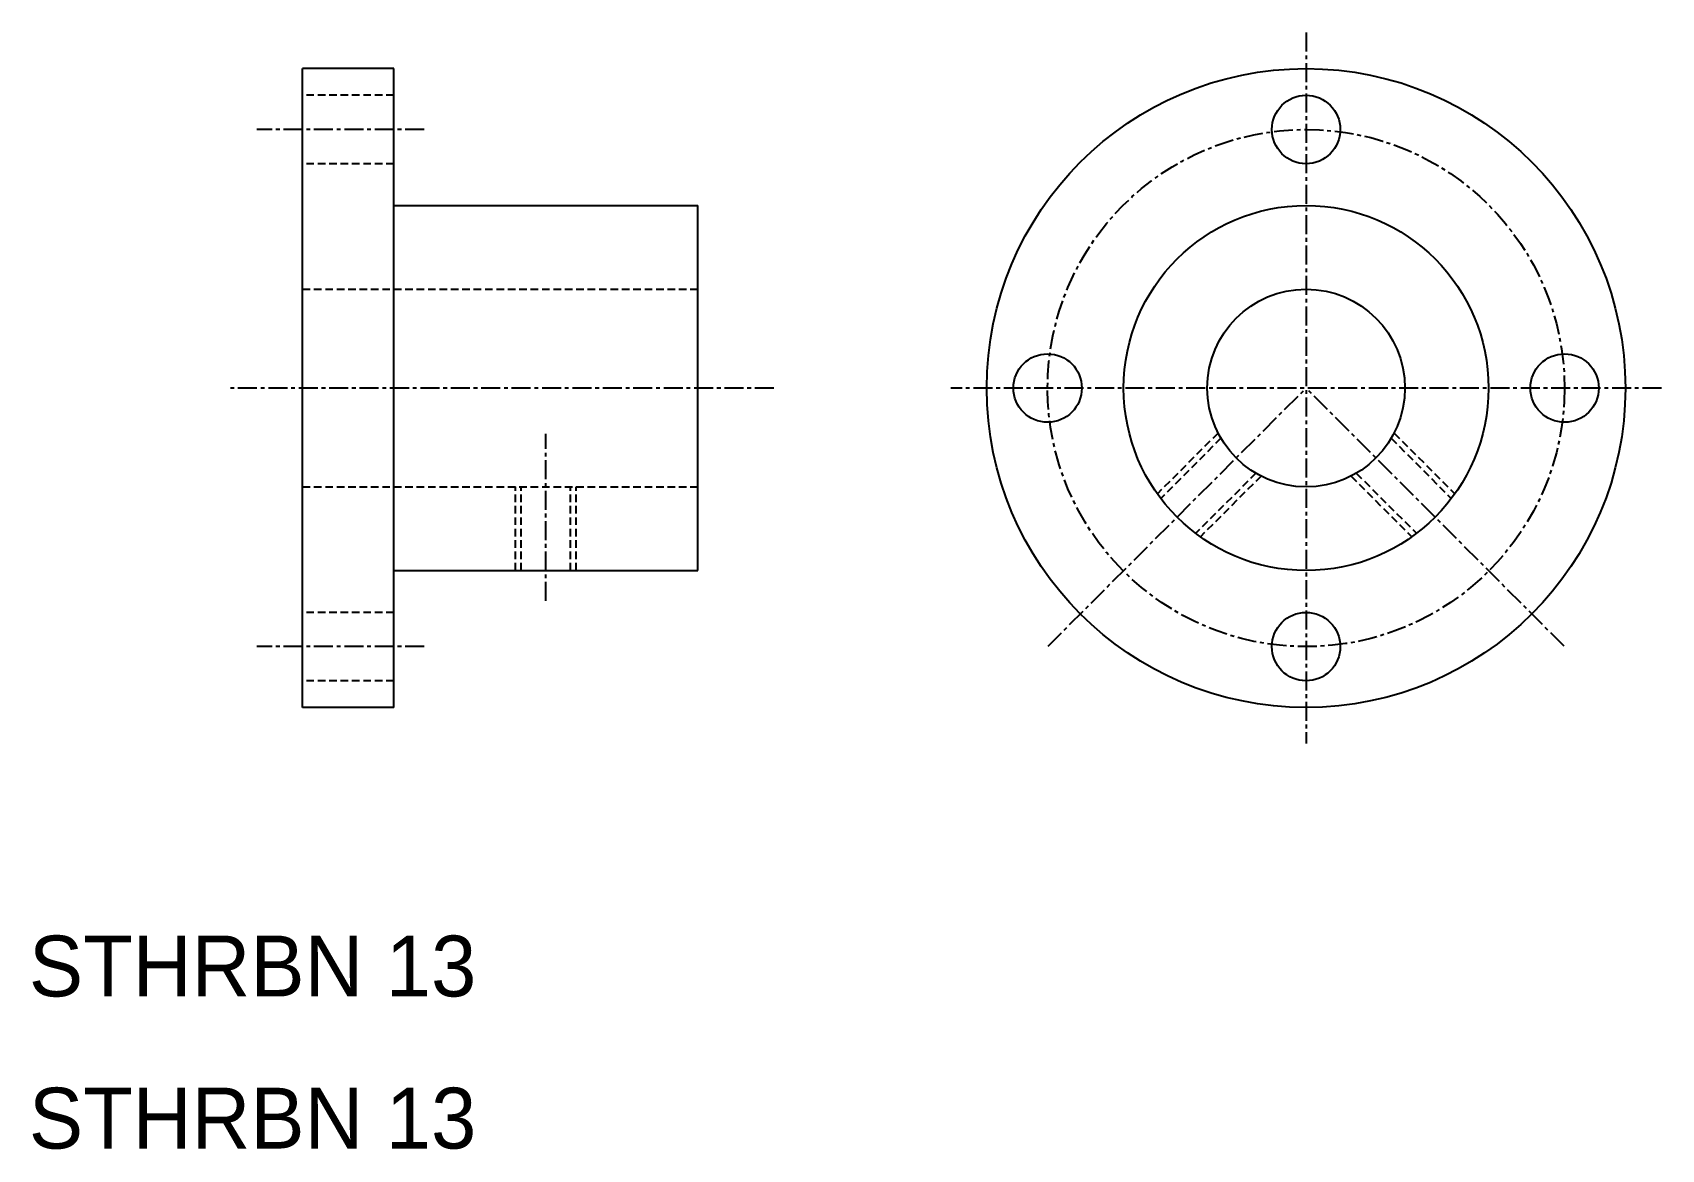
# Model space of a CAD drawing. Extents: x 10 to 117, y 10 to 83.
import ezdxf

# ---------------------------------------------------------------- set-up
doc = ezdxf.new("R2010")
doc.units = 0
doc.linetypes.add('CENTER', pattern=[2, 1.25, -0.25, 0.25, -0.25])
doc.linetypes.add('DASHED', pattern=[0.75, 0.5, -0.25])
doc.layers.get('0').update_dxf_attribs({"linetype": 'CONTINUOUS'})
doc.layers.add('CENTER', color=1, linetype='CENTER')

msp = doc.modelspace()

# ---------------------------------------------------------------- linework, layer by layer
at = {"color": 7, "linetype": 'CONTINUOUS'}
for p, q in [((28, 39), (28, 81)), ((34, 81), (28, 81)), ((34, 39), (34, 81)), ((34, 72), (54, 72)), ((54, 48), (54, 72)), ((34, 48), (54, 48)), ((34, 39), (28, 39))]:
    msp.add_line(p, q, dxfattribs=at)
at = {"color": 3, "linetype": 'DASHED'}
for p, q in [((34, 79.25), (28, 79.25)), ((34, 74.75), (28, 74.75)), ((28, 66.5), (54, 66.5)), ((88.21, 57.04), (84.22, 53.05)), ((99.79, 57.04), (103.78, 53.05)), ((88.4, 56.7), (84.45, 52.74)), ((99.6, 56.7), (103.55, 52.74)), ((90.7, 54.4), (86.74, 50.45)), ((91.04, 54.21), (87.05, 50.22)), ((96.96, 54.21), (100.95, 50.22)), ((97.3, 54.4), (101.26, 50.45)), ((28, 53.5), (54, 53.5)), ((42, 48), (42, 53.5)), ((42.38, 48), (42.38, 53.5)), ((45.62, 48), (45.62, 53.5)), ((46, 48), (46, 53.5)), ((34, 45.25), (28, 45.25)), ((34, 40.75), (28, 40.75))]:
    msp.add_line(p, q, dxfattribs=at)
at = {"color": 7, "linetype": 'CONTINUOUS'}
for centre, radius in [((94, 60), 21), ((94, 77), 2.25), ((94, 60), 12), ((94, 60), 6.5), ((77, 60), 2.25), ((111, 60), 2.25), ((94, 43), 2.25)]:
    msp.add_circle(centre, radius, dxfattribs=at)
at = {"layer": 'CENTER', "color": 1, "linetype": 'CENTER'}
for p, q in [((94, 83.37), (94, 36.63)), ((36, 77), (25, 77)), ((59, 60), (23, 60)), ((117.37, 60), (70.63, 60)), ((77.03, 43.03), (94, 60)), ((110.97, 43.03), (94, 60)), ((44, 46), (44, 57)), ((36, 43), (25, 43))]:
    msp.add_line(p, q, dxfattribs=at)
msp.add_circle((94, 60), 17, dxfattribs=at)

# ---------------------------------------------------------------- texts
at = {"color": 7, "linetype": 'CONTINUOUS'}
for p in [(10, 20), (10, 10)]:
    msp.add_text('STHRBN 13', height=4, dxfattribs=at).set_placement(p)

doc.saveas('drawing.dxf')
